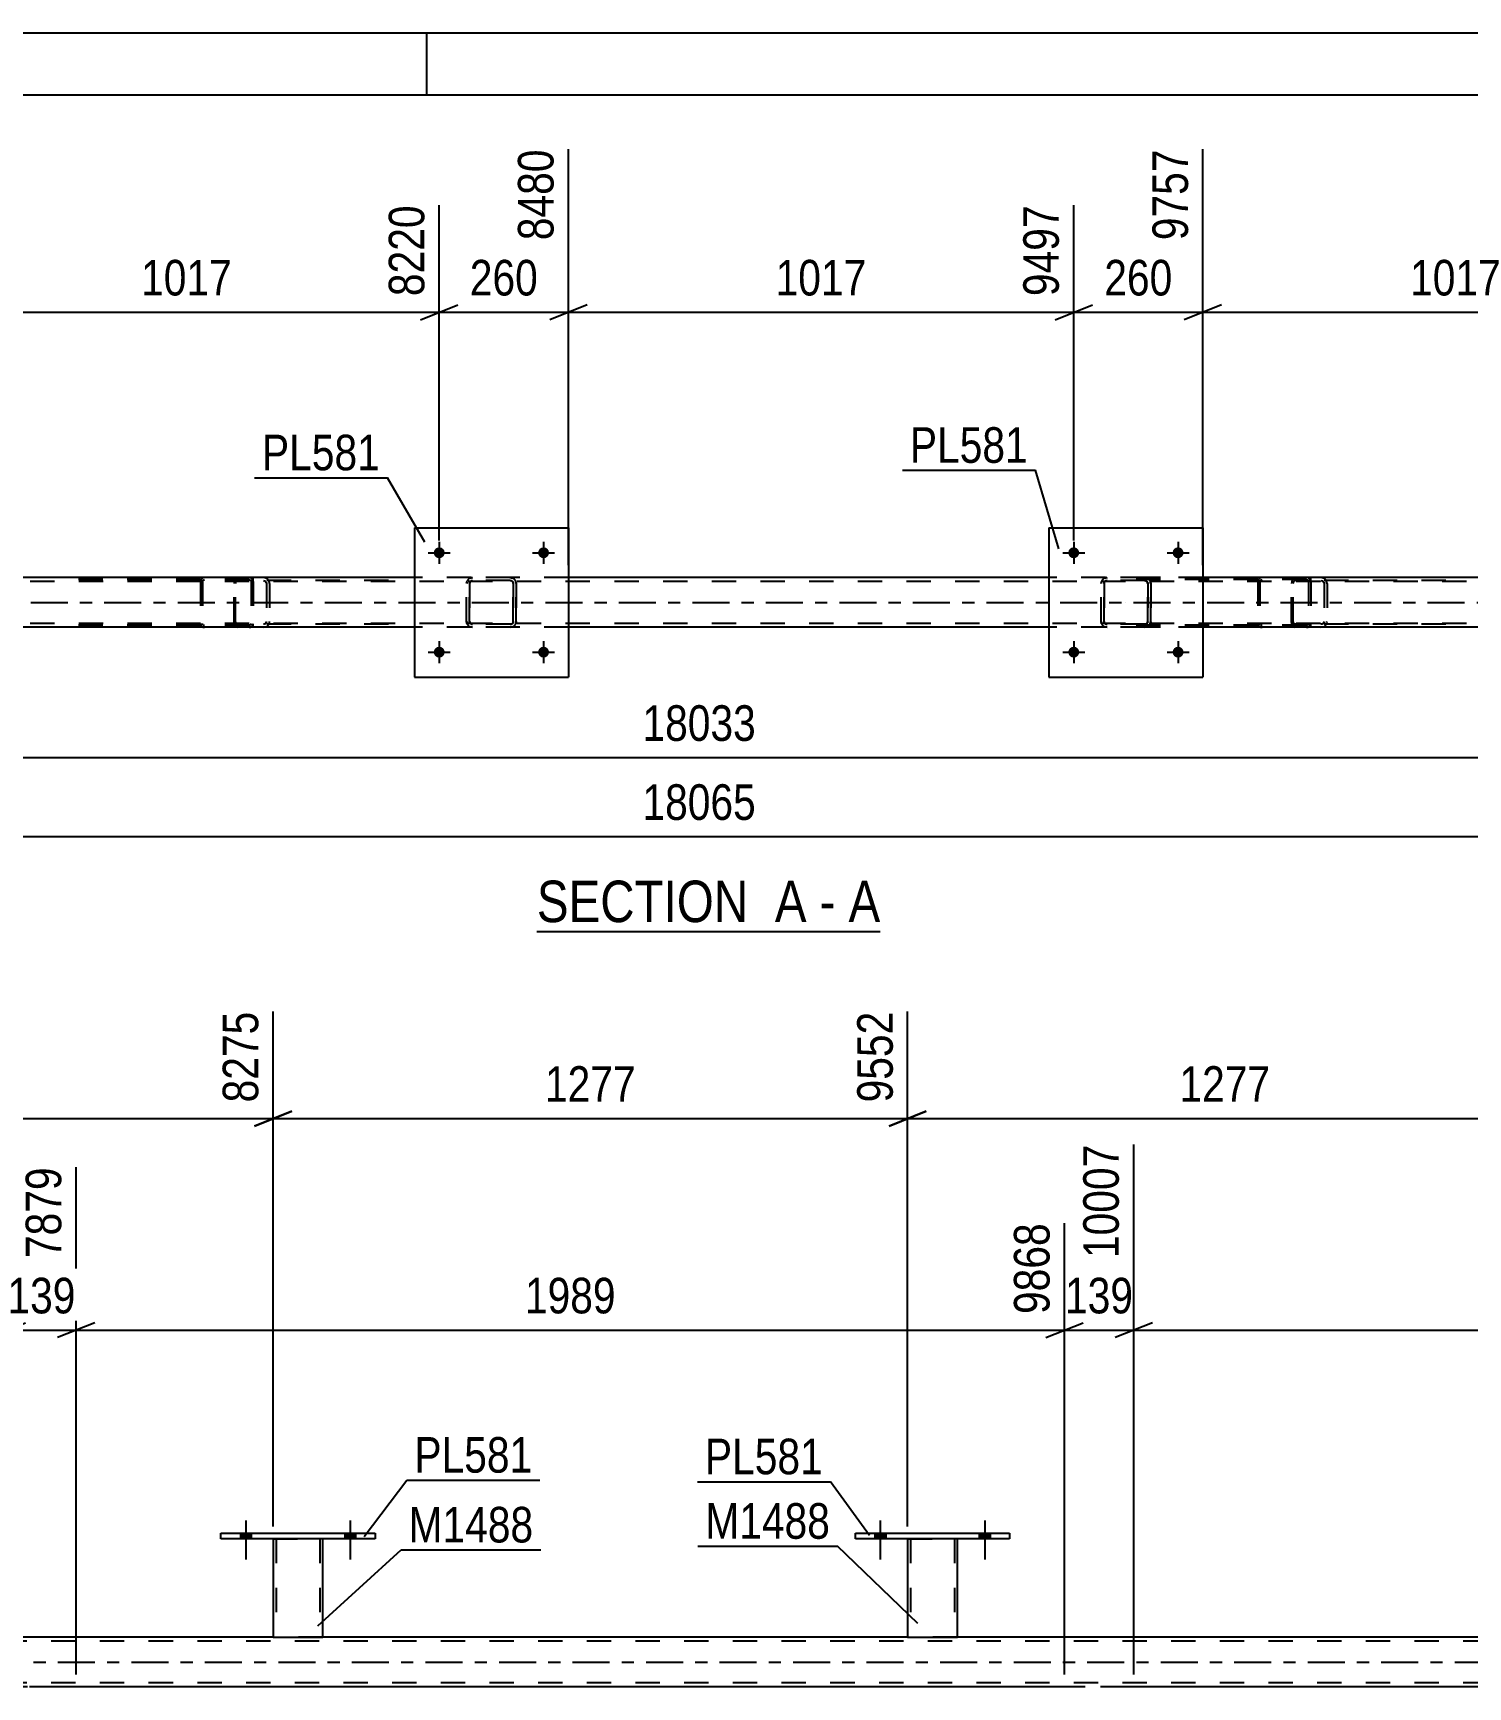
# Model space of a CAD drawing. Header units: millimetres. Extents: x 0 to 841, y 0 to 594.
# Drawn here: x 389.3 to 504.8, y 460.9 to 594 of the extents above; entities that cross this region are included whole.
import ezdxf

# ---------------------------------------------------------------- set-up
doc = ezdxf.new("R2010")
doc.units = ezdxf.units.MM
doc.linetypes.add('DXK_LINE_DOT2', pattern=[3.9198, 1.9599, -1.9599])
doc.linetypes.add('DXK_LINE_DOT3', pattern=[5.9187, 2.979, -0.9799, 0.9799, -0.9799])
doc.styles.add('Arial Narrow', font='ARIALN.TTF', dxfattribs={"height": 0.2})

# ---------------------------------------------------------------- blocks, each defined once
blk = doc.blocks.new('Unknown-814521973-1135')
at = {"color": 5, "linetype": 'Continuous'}
for p, q in [((841, 594), (0, 594)), ((421, 589), (421, 594)), ((836, 589), (5, 589))]:
    blk.add_line(p, q, dxfattribs=at)
blk = doc.blocks.new('Unknown-814521973-11 - 4986')
at = {"color": 6, "linetype": 'Continuous'}
blk.add_line((429.87, 521.69), (457.52, 521.69), dxfattribs=at)
at = {"color": 0, "linetype": 'Continuous'}
for points in [[(447.98, 522.44), (447.98, 525.94), (429.87, 525.94), (429.87, 522.44)], [(451.58, 522.44), (451.58, 525.94), (449.03, 525.94), (449.03, 522.44)], [(453.91, 522.44), (453.91, 525.94), (452.63, 525.94), (452.63, 522.44)], [(457.52, 522.44), (457.52, 525.94), (454.96, 525.94), (454.96, 522.44)]]:
    blk.add_wipeout(points, dxfattribs=at)
at = {"color": 7, "linetype": 'Continuous', "style": 'Arial Narrow'}
for s, p in [('SECTION ', (429.87, 522.44)), ('A', (449.03, 522.44)), ('A', (454.96, 522.44)), ('-', (452.63, 522.44))]:
    blk.add_text(s, height=3.34, dxfattribs=at).set_placement(p)
blk = doc.blocks.new('Part-814521973-5058 - 4986')
at = {"color": 7, "linetype": 'DXK_LINE_DOT2'}
for p, q in [((490.64, 549.87), (490.62, 549.69)), ((490.7, 550.03), (490.64, 549.87)), ((490.79, 550.13), (490.7, 550.03)), ((490.76, 549.69), (490.77, 549.78)), ((490.77, 549.78), (490.8, 549.86)), ((490.89, 550.17), (490.79, 550.13)), ((490.8, 549.86), (490.84, 549.91)), ((490.84, 549.91), (490.89, 549.93)), ((503.05, 550.17), (490.89, 550.17)), ((503.05, 549.93), (490.89, 549.93)), ((492.17, 549.93), (492.17, 550.17)), ((493.18, 550.13), (492.99, 550.17)), ((492.99, 549.93), (493.08, 549.91)), ((493.08, 549.91), (493.16, 549.86)), ((493.16, 549.86), (493.22, 549.78)), ((493.22, 549.78), (493.24, 549.69)), ((493.47, 549.77), (493.45, 549.87)), ((490.62, 546.65), (490.62, 549.69)), ((490.76, 546.65), (490.76, 549.69)), ((493.24, 549.69), (493.24, 546.65)), ((493.49, 549.69), (493.47, 549.77)), ((493.49, 549.69), (493.49, 546.65)), ((490.64, 546.46), (490.62, 546.65)), ((490.69, 546.34), (490.64, 546.46)), ((490.7, 546.31), (490.69, 546.34)), ((490.7, 546.31), (490.79, 546.2)), ((490.77, 546.55), (490.76, 546.65)), ((490.8, 546.48), (490.77, 546.55)), ((490.79, 546.2), (490.89, 546.17)), ((490.84, 546.42), (490.8, 546.48)), ((490.89, 546.41), (490.84, 546.42)), ((503.05, 546.41), (490.89, 546.41)), ((503.05, 546.17), (490.89, 546.17)), ((492.17, 546.17), (492.17, 546.41)), ((493.08, 546.42), (492.99, 546.41)), ((492.99, 546.17), (493.18, 546.2)), ((493.16, 546.48), (493.08, 546.42)), ((493.22, 546.55), (493.16, 546.48)), ((493.24, 546.65), (493.22, 546.55)), ((493.45, 546.46), (493.47, 546.56)), ((493.47, 546.56), (493.49, 546.65))]:
    blk.add_line(p, q, dxfattribs=at)
for centre, start, end in [((493, 549.67), 23.8494, 68.8059), ((493, 546.66), 291.1941, 336.1506)]:
    blk.add_arc(centre, 0.492, start, end, dxfattribs=at)
blk = doc.blocks.new('Part-814521973-5059 - 4986')
at = {"color": 7, "linetype": 'DXK_LINE_DOT2'}
for p, q in [((405.51, 549.87), (405.49, 549.69)), ((405.57, 550.03), (405.51, 549.87)), ((405.66, 550.13), (405.57, 550.03)), ((405.62, 549.69), (405.63, 549.78)), ((405.63, 549.78), (405.66, 549.86)), ((405.76, 550.17), (405.66, 550.13)), ((405.66, 549.86), (405.71, 549.91)), ((405.71, 549.91), (405.76, 549.93)), ((417.92, 550.17), (405.76, 550.17)), ((417.92, 549.93), (405.76, 549.93)), ((407.04, 549.93), (407.04, 550.17)), ((408.04, 550.13), (407.85, 550.17)), ((407.85, 549.93), (407.95, 549.91)), ((407.95, 549.91), (408.03, 549.86)), ((408.03, 549.86), (408.08, 549.78)), ((408.08, 549.78), (408.1, 549.69)), ((408.34, 549.77), (408.32, 549.87)), ((405.49, 546.65), (405.49, 549.69)), ((405.62, 546.65), (405.62, 549.69)), ((408.1, 549.69), (408.1, 546.65)), ((408.35, 549.69), (408.34, 549.77)), ((408.35, 549.69), (408.35, 546.65)), ((405.51, 546.46), (405.49, 546.65)), ((405.56, 546.34), (405.51, 546.46)), ((405.57, 546.31), (405.56, 546.34)), ((405.57, 546.31), (405.66, 546.2)), ((405.63, 546.55), (405.62, 546.65)), ((405.66, 546.48), (405.63, 546.55)), ((405.71, 546.42), (405.66, 546.48)), ((405.66, 546.2), (405.76, 546.17)), ((405.76, 546.41), (405.71, 546.42)), ((417.92, 546.41), (405.76, 546.41)), ((417.92, 546.17), (405.76, 546.17)), ((407.04, 546.17), (407.04, 546.41)), ((407.95, 546.42), (407.85, 546.41)), ((407.85, 546.17), (408.04, 546.2)), ((408.03, 546.48), (407.95, 546.42)), ((408.08, 546.55), (408.03, 546.48)), ((408.1, 546.65), (408.08, 546.55)), ((408.32, 546.46), (408.34, 546.56)), ((408.34, 546.56), (408.35, 546.65))]:
    blk.add_line(p, q, dxfattribs=at)
for centre, start, end in [((407.87, 549.67), 23.8494, 68.8059), ((407.87, 546.66), 291.1941, 336.1506)]:
    blk.add_arc(centre, 0.492, start, end, dxfattribs=at)
blk = doc.blocks.new('Part-814521973-5015 - 4986')
at = {"color": 7, "linetype": 'DXK_LINE_DOT2'}
for p, q in [((755.57, 549.85), (93.19, 549.85)), ((432.41, 550.17), (420.01, 550.17)), ((483.49, 550.17), (471.09, 550.17)), ((755.57, 546.49), (93.19, 546.49)), ((432.41, 546.17), (420.01, 546.17)), ((483.49, 546.17), (471.09, 546.17))]:
    blk.add_line(p, q, dxfattribs=at)
at = {"color": 2, "linetype": 'Continuous'}
for p, q in [((420.01, 550.17), (381.33, 550.17)), ((471.09, 550.17), (432.41, 550.17)), ((522.17, 550.17), (483.49, 550.17)), ((420.01, 546.17), (381.33, 546.17)), ((471.09, 546.17), (432.41, 546.17)), ((522.17, 546.17), (483.49, 546.17))]:
    blk.add_line(p, q, dxfattribs=at)
at = {"color": 7, "linetype": 'DXK_LINE_DOT3'}
blk.add_line((93.19, 548.17), (755.57, 548.17), dxfattribs=at)
blk = doc.blocks.new('Part-814521973-5098 - 4986')
at = {"color": 7, "linetype": 'DXK_LINE_DOT2'}
for p, q in [((491.83, 550.17), (476.5, 550.17)), ((491.83, 550.01), (476.5, 550.01)), ((487.94, 549.97), (487.91, 549.85)), ((487.91, 549.85), (487.91, 546.49)), ((488.08, 549.85), (488.1, 549.91)), ((488.08, 549.85), (488.08, 546.49)), ((488.1, 549.91), (488.13, 549.96)), ((488.25, 550.17), (488.12, 550.14)), ((488.13, 549.96), (488.19, 549.99)), ((488.19, 549.99), (488.25, 550.01)), ((491.96, 550.14), (491.83, 550.17)), ((491.83, 550.01), (491.89, 549.99)), ((491.89, 549.99), (491.92, 549.98)), ((491.92, 549.98), (491.95, 549.96)), ((491.95, 549.96), (491.99, 549.91)), ((491.99, 549.91), (492, 549.85)), ((492, 549.85), (492, 546.49)), ((492.17, 549.85), (492.14, 549.97)), ((492.17, 549.85), (492.17, 546.49)), ((491.83, 546.33), (476.5, 546.33)), ((491.83, 546.17), (476.5, 546.17)), ((487.91, 546.49), (487.94, 546.36)), ((488.1, 546.43), (488.08, 546.49)), ((488.13, 546.37), (488.1, 546.43)), ((488.12, 546.19), (488.25, 546.17)), ((488.13, 546.37), (488.16, 546.35)), ((488.16, 546.35), (488.19, 546.34)), ((488.19, 546.34), (488.25, 546.33)), ((491.89, 546.34), (491.83, 546.33)), ((491.83, 546.17), (491.96, 546.19)), ((491.95, 546.37), (491.89, 546.34)), ((491.99, 546.43), (491.95, 546.37)), ((492, 546.49), (491.99, 546.43)), ((492.14, 546.36), (492.17, 546.49))]:
    blk.add_line(p, q, dxfattribs=at)
for centre, start, end in [((488.24, 549.83), 110.7583, 155.68), ((491.84, 549.83), 24.32, 69.2417), ((488.24, 546.5), 204.32, 249.2417), ((491.84, 546.5), 290.7583, 335.68)]:
    blk.add_arc(centre, 0.331, start, end, dxfattribs=at)
blk = doc.blocks.new('Part-814521973-5099 - 4986')
at = {"color": 7, "linetype": 'DXK_LINE_DOT2'}
for p, q in [((406.7, 550.17), (391.37, 550.17)), ((406.7, 550.01), (391.37, 550.01)), ((402.8, 549.97), (402.78, 549.85)), ((402.78, 549.85), (402.78, 546.49)), ((402.95, 549.85), (402.96, 549.91)), ((402.95, 549.85), (402.95, 546.49)), ((402.96, 549.91), (403, 549.96)), ((403.12, 550.17), (402.99, 550.14)), ((403, 549.96), (403.05, 549.99)), ((403.05, 549.99), (403.12, 550.01)), ((406.83, 550.14), (406.7, 550.17)), ((406.7, 550.01), (406.76, 549.99)), ((406.76, 549.99), (406.78, 549.98)), ((406.78, 549.98), (406.82, 549.96)), ((406.82, 549.96), (406.85, 549.91)), ((406.85, 549.91), (406.87, 549.85)), ((406.87, 549.85), (406.87, 546.49)), ((407.04, 549.85), (407.01, 549.97)), ((407.04, 549.85), (407.04, 546.49)), ((406.7, 546.33), (391.37, 546.33)), ((406.7, 546.17), (391.37, 546.17)), ((402.78, 546.49), (402.8, 546.36)), ((402.96, 546.43), (402.95, 546.49)), ((403, 546.37), (402.96, 546.43)), ((402.99, 546.19), (403.12, 546.17)), ((403, 546.37), (403.03, 546.35)), ((403.03, 546.35), (403.05, 546.34)), ((403.05, 546.34), (403.12, 546.33)), ((406.76, 546.34), (406.7, 546.33)), ((406.7, 546.17), (406.83, 546.19)), ((406.82, 546.37), (406.76, 546.34)), ((406.85, 546.43), (406.82, 546.37)), ((406.87, 546.49), (406.85, 546.43)), ((407.01, 546.36), (407.04, 546.49))]:
    blk.add_line(p, q, dxfattribs=at)
for centre, start, end in [((403.11, 549.83), 110.7583, 155.68), ((406.71, 549.83), 24.32, 69.2417), ((403.11, 546.5), 204.32, 249.2417), ((406.71, 546.5), 290.7583, 335.68)]:
    blk.add_arc(centre, 0.331, start, end, dxfattribs=at)
blk = doc.blocks.new('Part-814521973-5177 - 4986')
at = {"color": 2, "linetype": 'Continuous'}
for p, q in [((471.09, 554.17), (471.09, 542.17)), ((471.09, 554.17), (483.49, 554.17)), ((483.49, 554.17), (483.49, 542.17)), ((471.09, 542.17), (483.49, 542.17))]:
    blk.add_line(p, q, dxfattribs=at)
blk = doc.blocks.new('Part-814521973-5178 - 4986')
at = {"color": 7, "linetype": 'DXK_LINE_DOT2'}
for p, q in [((475.29, 549.69), (475.33, 549.87)), ((475.33, 549.87), (475.29, 549.69)), ((475.53, 549.69), (475.55, 549.78)), ((475.55, 549.78), (475.53, 549.69)), ((475.55, 549.78), (475.6, 549.86)), ((475.6, 549.86), (475.55, 549.78)), ((475.59, 550.13), (475.77, 550.17)), ((475.77, 550.17), (475.59, 550.13)), ((475.6, 549.86), (475.68, 549.91)), ((475.68, 549.91), (475.6, 549.86)), ((475.68, 549.91), (475.77, 549.93)), ((475.77, 549.93), (475.68, 549.91)), ((478.81, 550.17), (475.77, 550.17)), ((478.81, 549.93), (475.77, 549.93)), ((478.81, 550.17), (478.99, 550.13)), ((478.99, 550.13), (478.81, 550.17)), ((478.81, 549.93), (478.9, 549.91)), ((478.9, 549.91), (478.81, 549.93)), ((478.9, 549.91), (478.98, 549.86)), ((478.98, 549.86), (478.9, 549.91)), ((478.98, 549.86), (479.03, 549.78)), ((479.03, 549.78), (478.98, 549.86)), ((479.03, 549.78), (479.05, 549.69)), ((479.05, 549.69), (479.03, 549.78)), ((479.25, 549.87), (479.29, 549.69)), ((479.29, 549.69), (479.25, 549.87)), ((475.29, 546.65), (475.29, 549.69)), ((475.29, 549.69), (475.29, 549.69)), ((475.29, 546.65), (475.29, 549.69)), ((475.53, 546.65), (475.53, 549.69)), ((475.53, 549.69), (475.53, 549.69)), ((475.53, 549.69), (475.53, 546.65)), ((479.05, 546.65), (479.05, 549.69)), ((479.05, 549.69), (479.05, 549.69)), ((479.05, 549.69), (479.05, 546.65)), ((479.29, 546.65), (479.29, 549.69)), ((479.29, 549.69), (479.29, 549.69)), ((479.29, 549.69), (479.29, 546.65)), ((475.29, 546.65), (475.29, 546.65)), ((475.33, 546.46), (475.29, 546.65)), ((475.29, 546.65), (475.33, 546.46)), ((475.53, 546.65), (475.53, 546.65)), ((475.55, 546.55), (475.53, 546.65)), ((475.53, 546.65), (475.55, 546.55)), ((475.6, 546.48), (475.55, 546.55)), ((475.55, 546.55), (475.6, 546.48)), ((475.77, 546.17), (475.59, 546.2)), ((475.59, 546.2), (475.77, 546.17)), ((475.68, 546.42), (475.6, 546.48)), ((475.6, 546.48), (475.68, 546.42)), ((475.77, 546.41), (475.68, 546.42)), ((475.68, 546.42), (475.77, 546.41)), ((478.81, 546.41), (475.77, 546.41)), ((478.81, 546.17), (475.77, 546.17)), ((478.9, 546.42), (478.81, 546.41)), ((478.81, 546.41), (478.9, 546.42)), ((478.99, 546.2), (478.81, 546.17)), ((478.81, 546.17), (478.99, 546.2)), ((478.98, 546.48), (478.9, 546.42)), ((478.9, 546.42), (478.98, 546.48)), ((479.03, 546.55), (478.98, 546.48)), ((478.98, 546.48), (479.03, 546.55)), ((479.05, 546.65), (479.03, 546.55)), ((479.03, 546.55), (479.05, 546.65)), ((479.05, 546.65), (479.05, 546.65)), ((479.29, 546.65), (479.25, 546.46)), ((479.25, 546.46), (479.29, 546.65)), ((479.29, 546.65), (479.29, 546.65))]:
    blk.add_line(p, q, dxfattribs=at)
at = {"color": 7, "linetype": 'DXK_LINE_DOT3'}
blk.add_line((477.29, 548.17), (477.29, 548.17), dxfattribs=at)
at = {"color": 7, "linetype": 'DXK_LINE_DOT2'}
for centre, start, end in [((475.77, 549.69), 112.5, 157.5), ((475.77, 549.69), 112.5, 157.5), ((478.81, 549.69), 22.5, 67.5), ((478.81, 549.69), 22.5, 67.5), ((475.77, 546.65), 202.5, 247.5), ((475.77, 546.65), 202.5, 247.5), ((478.81, 546.65), 292.5, 337.5), ((478.81, 546.65), 292.5, 337.5)]:
    blk.add_arc(centre, 0.48, start, end, dxfattribs=at)
blk = doc.blocks.new('Part-814521973-5183 - 4986')
at = {"color": 2, "linetype": 'Continuous'}
for p, q in [((420.01, 554.17), (420.01, 542.17)), ((420.01, 554.17), (432.41, 554.17)), ((432.41, 554.17), (432.41, 542.17)), ((420.01, 542.17), (432.41, 542.17))]:
    blk.add_line(p, q, dxfattribs=at)
blk = doc.blocks.new('Part-814521973-5184 - 4986')
at = {"color": 7, "linetype": 'DXK_LINE_DOT2'}
for p, q in [((424.21, 549.69), (424.25, 549.87)), ((424.25, 549.87), (424.21, 549.69)), ((424.45, 549.69), (424.47, 549.78)), ((424.47, 549.78), (424.45, 549.69)), ((424.47, 549.78), (424.52, 549.86)), ((424.52, 549.86), (424.47, 549.78)), ((424.51, 550.13), (424.69, 550.17)), ((424.69, 550.17), (424.51, 550.13)), ((424.52, 549.86), (424.6, 549.91)), ((424.6, 549.91), (424.52, 549.86)), ((424.6, 549.91), (424.69, 549.93)), ((424.69, 549.93), (424.6, 549.91)), ((427.73, 550.17), (424.69, 550.17)), ((427.73, 549.93), (424.69, 549.93)), ((427.73, 550.17), (427.91, 550.13)), ((427.91, 550.13), (427.73, 550.17)), ((427.73, 549.93), (427.82, 549.91)), ((427.82, 549.91), (427.73, 549.93)), ((427.82, 549.91), (427.9, 549.86)), ((427.9, 549.86), (427.82, 549.91)), ((427.9, 549.86), (427.95, 549.78)), ((427.95, 549.78), (427.9, 549.86)), ((427.95, 549.78), (427.97, 549.69)), ((427.97, 549.69), (427.95, 549.78)), ((428.17, 549.87), (428.21, 549.69)), ((428.21, 549.69), (428.17, 549.87)), ((424.21, 546.65), (424.21, 549.69)), ((424.21, 549.69), (424.21, 549.69)), ((424.21, 546.65), (424.21, 549.69)), ((424.45, 546.65), (424.45, 549.69)), ((424.45, 549.69), (424.45, 549.69)), ((424.45, 549.69), (424.45, 546.65)), ((427.97, 546.65), (427.97, 549.69)), ((427.97, 549.69), (427.97, 549.69)), ((427.97, 549.69), (427.97, 546.65)), ((428.21, 546.65), (428.21, 549.69)), ((428.21, 549.69), (428.21, 549.69)), ((428.21, 549.69), (428.21, 546.65)), ((424.21, 546.65), (424.21, 546.65)), ((424.25, 546.46), (424.21, 546.65)), ((424.21, 546.65), (424.25, 546.46)), ((424.45, 546.65), (424.45, 546.65)), ((424.47, 546.55), (424.45, 546.65)), ((424.45, 546.65), (424.47, 546.55)), ((424.52, 546.48), (424.47, 546.55)), ((424.47, 546.55), (424.52, 546.48)), ((424.69, 546.17), (424.51, 546.2)), ((424.51, 546.2), (424.69, 546.17)), ((424.6, 546.42), (424.52, 546.48)), ((424.52, 546.48), (424.6, 546.42)), ((424.69, 546.41), (424.6, 546.42)), ((424.6, 546.42), (424.69, 546.41)), ((427.73, 546.41), (424.69, 546.41)), ((427.73, 546.17), (424.69, 546.17)), ((427.82, 546.42), (427.73, 546.41)), ((427.73, 546.41), (427.82, 546.42)), ((427.91, 546.2), (427.73, 546.17)), ((427.73, 546.17), (427.91, 546.2)), ((427.9, 546.48), (427.82, 546.42)), ((427.82, 546.42), (427.9, 546.48)), ((427.95, 546.55), (427.9, 546.48)), ((427.9, 546.48), (427.95, 546.55)), ((427.97, 546.65), (427.95, 546.55)), ((427.95, 546.55), (427.97, 546.65)), ((427.97, 546.65), (427.97, 546.65)), ((428.21, 546.65), (428.17, 546.46)), ((428.17, 546.46), (428.21, 546.65)), ((428.21, 546.65), (428.21, 546.65))]:
    blk.add_line(p, q, dxfattribs=at)
at = {"color": 7, "linetype": 'DXK_LINE_DOT3'}
blk.add_line((426.21, 548.17), (426.21, 548.17), dxfattribs=at)
at = {"color": 7, "linetype": 'DXK_LINE_DOT2'}
for centre, start, end in [((424.69, 549.69), 112.5, 157.5), ((424.69, 549.69), 112.5, 157.5), ((427.73, 549.69), 22.5, 67.5), ((427.73, 549.69), 22.5, 67.5), ((424.69, 546.65), 202.5, 247.5), ((424.69, 546.65), 202.5, 247.5), ((427.73, 546.65), 292.5, 337.5), ((427.73, 546.65), 292.5, 337.5)]:
    blk.add_arc(centre, 0.48, start, end, dxfattribs=at)
blk = doc.blocks.new('Bolt-814521973-5210 - 4986')
at = {"linetype": 'Continuous'}
for points in [[(473.53, 552.17, -1), (472.65, 552.17, -1)], [(481.93, 552.17, -1), (481.05, 552.17, -1)]]:
    blk.add_hatch(color=1, dxfattribs=at).paths.add_polyline_path(points)
at = {"color": 1, "linetype": 'Continuous'}
for p, q in [((473.09, 553.05), (473.09, 551.29)), ((481.49, 553.05), (481.49, 551.29)), ((472.21, 552.17), (473.97, 552.17)), ((480.61, 552.17), (482.37, 552.17))]:
    blk.add_line(p, q, dxfattribs=at)
blk = doc.blocks.new('Bolt-814521973-5211 - 4986')
at = {"linetype": 'Continuous'}
for points in [[(473.53, 544.17, -1), (472.65, 544.17, -1)], [(481.93, 544.17, -1), (481.05, 544.17, -1)]]:
    blk.add_hatch(color=1, dxfattribs=at).paths.add_polyline_path(points)
at = {"color": 1, "linetype": 'Continuous'}
for p, q in [((473.09, 545.05), (473.09, 543.29)), ((481.49, 545.05), (481.49, 543.29)), ((472.21, 544.17), (473.97, 544.17)), ((480.61, 544.17), (482.37, 544.17))]:
    blk.add_line(p, q, dxfattribs=at)
blk = doc.blocks.new('Bolt-814521973-5212 - 4986')
at = {"linetype": 'Continuous'}
for points in [[(422.45, 552.17, -1), (421.57, 552.17, -1)], [(430.85, 552.17, -1), (429.97, 552.17, -1)]]:
    blk.add_hatch(color=1, dxfattribs=at).paths.add_polyline_path(points)
at = {"color": 1, "linetype": 'Continuous'}
for p, q in [((422.01, 553.05), (422.01, 551.29)), ((430.41, 553.05), (430.41, 551.29)), ((421.13, 552.17), (422.89, 552.17)), ((429.53, 552.17), (431.29, 552.17))]:
    blk.add_line(p, q, dxfattribs=at)
blk = doc.blocks.new('Bolt-814521973-5213 - 4986')
at = {"linetype": 'Continuous'}
for points in [[(422.45, 544.17, -1), (421.57, 544.17, -1)], [(430.85, 544.17, -1), (429.97, 544.17, -1)]]:
    blk.add_hatch(color=1, dxfattribs=at).paths.add_polyline_path(points)
at = {"color": 1, "linetype": 'Continuous'}
for p, q in [((422.01, 545.05), (422.01, 543.29)), ((430.41, 545.05), (430.41, 543.29)), ((421.13, 544.17), (422.89, 544.17)), ((429.53, 544.17), (431.29, 544.17))]:
    blk.add_line(p, q, dxfattribs=at)
blk = doc.blocks.new('Bolt-814521973-3294 - 3269')
at = {"linetype": 'Continuous'}
for points in [[(457.08, 472.79), (457.96, 472.79), (457.96, 473.27), (457.08, 473.27)], [(465.48, 472.79), (466.36, 472.79), (466.36, 473.27), (465.48, 473.27)]]:
    blk.add_hatch(color=1, dxfattribs=at).paths.add_polyline_path(points)
at = {"color": 1, "linetype": 'Continuous'}
for p, q in [((457.52, 474.27), (457.52, 471.15)), ((465.92, 474.27), (465.92, 471.15)), ((457.08, 473.27), (457.08, 472.79)), ((457.96, 473.27), (457.96, 472.79)), ((465.48, 473.27), (465.48, 472.79)), ((466.36, 473.27), (466.36, 472.79))]:
    blk.add_line(p, q, dxfattribs=at)
blk = doc.blocks.new('Bolt-814521973-3295 - 3269')
at = {"linetype": 'Continuous'}
for points in [[(457.08, 472.79), (457.96, 472.79), (457.96, 473.27), (457.08, 473.27)], [(465.48, 472.79), (466.36, 472.79), (466.36, 473.27), (465.48, 473.27)]]:
    blk.add_hatch(color=1, dxfattribs=at).paths.add_polyline_path(points)
at = {"color": 1, "linetype": 'Continuous'}
for p, q in [((457.52, 474.27), (457.52, 471.15)), ((465.92, 474.27), (465.92, 471.15)), ((457.08, 473.27), (457.08, 472.79)), ((457.96, 473.27), (457.96, 472.79)), ((465.48, 473.27), (465.48, 472.79)), ((466.36, 473.27), (466.36, 472.79))]:
    blk.add_line(p, q, dxfattribs=at)
blk = doc.blocks.new('Bolt-814521973-3296 - 3269')
at = {"linetype": 'Continuous'}
for points in [[(406, 472.79), (406.88, 472.79), (406.88, 473.27), (406, 473.27)], [(414.4, 472.79), (415.28, 472.79), (415.28, 473.27), (414.4, 473.27)]]:
    blk.add_hatch(color=1, dxfattribs=at).paths.add_polyline_path(points)
at = {"color": 1, "linetype": 'Continuous'}
for p, q in [((406.44, 474.27), (406.44, 471.15)), ((414.84, 474.27), (414.84, 471.15)), ((406, 473.27), (406, 472.79)), ((406.88, 473.27), (406.88, 472.79)), ((414.4, 473.27), (414.4, 472.79)), ((415.28, 473.27), (415.28, 472.79))]:
    blk.add_line(p, q, dxfattribs=at)
blk = doc.blocks.new('Bolt-814521973-3297 - 3269')
at = {"linetype": 'Continuous'}
for points in [[(406, 472.79), (406.88, 472.79), (406.88, 473.27), (406, 473.27)], [(414.4, 472.79), (415.28, 472.79), (415.28, 473.27), (414.4, 473.27)]]:
    blk.add_hatch(color=1, dxfattribs=at).paths.add_polyline_path(points)
at = {"color": 1, "linetype": 'Continuous'}
for p, q in [((406.44, 474.27), (406.44, 471.15)), ((414.84, 474.27), (414.84, 471.15)), ((406, 473.27), (406, 472.79)), ((406.88, 473.27), (406.88, 472.79)), ((414.4, 473.27), (414.4, 472.79)), ((415.28, 473.27), (415.28, 472.79))]:
    blk.add_line(p, q, dxfattribs=at)
blk = doc.blocks.new('Part-814521973-3449 - 3269')
at = {"color": 2, "linetype": 'Continuous'}
for p, q in [((455.52, 473.27), (467.92, 473.27)), ((455.52, 472.79), (455.52, 473.27)), ((467.92, 472.79), (455.52, 472.79)), ((467.92, 473.27), (467.92, 472.79))]:
    blk.add_line(p, q, dxfattribs=at)
blk = doc.blocks.new('Part-814521973-3454 - 3269')
at = {"color": 2, "linetype": 'Continuous'}
for p, q in [((459.72, 472.79), (459.72, 464.88)), ((463.72, 464.88), (463.72, 472.79)), ((459.72, 464.88), (463.72, 464.88))]:
    blk.add_line(p, q, dxfattribs=at)
at = {"color": 7, "linetype": 'DXK_LINE_DOT2'}
for p, q in [((459.72, 472.79), (463.72, 472.79)), ((459.72, 472.79), (459.72, 472.79)), ((459.72, 472.79), (459.72, 472.79)), ((459.96, 472.79), (459.96, 464.88)), ((463.48, 472.79), (463.48, 464.88)), ((463.72, 472.79), (463.72, 472.79)), ((463.72, 472.79), (463.72, 472.79)), ((463.42, 464.88), (463.46, 464.88)), ((463.42, 464.88), (463.46, 464.88)), ((463.46, 464.88), (463.48, 464.88)), ((463.46, 464.88), (463.48, 464.88))]:
    blk.add_line(p, q, dxfattribs=at)
blk = doc.blocks.new('Part-814521973-3459 - 3269')
at = {"color": 2, "linetype": 'Continuous'}
for p, q in [((404.44, 473.27), (416.84, 473.27)), ((404.44, 472.79), (404.44, 473.27)), ((416.84, 472.79), (404.44, 472.79)), ((416.84, 473.27), (416.84, 472.79))]:
    blk.add_line(p, q, dxfattribs=at)
blk = doc.blocks.new('Part-814521973-3464 - 3269')
at = {"color": 2, "linetype": 'Continuous'}
for p, q in [((408.64, 472.79), (408.64, 464.88)), ((412.64, 464.88), (412.64, 472.79)), ((408.64, 464.88), (412.64, 464.88))]:
    blk.add_line(p, q, dxfattribs=at)
at = {"color": 7, "linetype": 'DXK_LINE_DOT2'}
for p, q in [((408.64, 472.79), (412.64, 472.79)), ((408.64, 472.79), (408.64, 472.79)), ((408.64, 472.79), (408.64, 472.79)), ((408.88, 472.79), (408.88, 464.88)), ((412.4, 472.79), (412.4, 464.88)), ((412.64, 472.79), (412.64, 472.79)), ((412.64, 472.79), (412.64, 472.79)), ((412.34, 464.88), (412.38, 464.88)), ((412.34, 464.88), (412.38, 464.88)), ((412.38, 464.88), (412.4, 464.88)), ((412.38, 464.88), (412.4, 464.88))]:
    blk.add_line(p, q, dxfattribs=at)
blk = doc.blocks.new('Part-814521973-3675 - 3269')
at = {"color": 2, "linetype": 'Continuous'}
for p, q in [((408.64, 464.88), (361.56, 464.88)), ((459.72, 464.88), (412.64, 464.88)), ((510.8, 464.88), (463.72, 464.88)), ((472.34, 460.88), (392.78, 460.88)), ((557.48, 460.88), (477.92, 460.88))]:
    blk.add_line(p, q, dxfattribs=at)
at = {"color": 7, "linetype": 'DXK_LINE_DOT2'}
for p, q in [((412.64, 464.88), (408.64, 464.88)), ((463.72, 464.88), (459.72, 464.88)), ((741.6, 464.56), (77.62, 464.56)), ((741.6, 461.2), (77.62, 461.2)), ((732, 460.88), (216.94, 460.88)), ((392.78, 460.88), (387.21, 460.88)), ((477.92, 460.88), (472.34, 460.88))]:
    blk.add_line(p, q, dxfattribs=at)
at = {"color": 7, "linetype": 'DXK_LINE_DOT3'}
blk.add_line((77.62, 462.88), (741.6, 462.88), dxfattribs=at)
blk = doc.blocks.new('StraightDimension-814521973-5607 - 4986')
at = {"color": 7, "linetype": 'Continuous'}
for p, q in [((483.49, 551.17), (483.49, 584.65)), ((524.17, 553.17), (524.17, 581.98)), ((484.99, 572.13), (481.99, 570.93)), ((483.49, 571.53), (524.17, 571.53)), ((522.67, 570.93), (525.67, 572.13))]:
    blk.add_line(p, q, dxfattribs=at)
at = {"color": 0}
blk.add_wipeout([(508.09, 572.28), (508.09, 576.48), (499.57, 576.48), (499.57, 572.28)], dxfattribs=at)
at = {"color": 3, "style": 'Arial Narrow'}
blk.add_text('1017', height=2.863, dxfattribs=at).set_placement((500.17, 572.88))
at = {"color": 0, "linetype": 'Continuous'}
blk.add_wipeout([(523.57, 582.58), (519.37, 582.58), (519.37, 572.23), (523.57, 572.23)], dxfattribs=at)
at = {"color": 3, "linetype": 'Continuous', "style": 'Arial Narrow'}
blk.add_text('10774', height=2.863, rotation=90.0002, dxfattribs=at).set_placement((522.97, 572.83))
blk = doc.blocks.new('StraightDimension-814521973-5567 - 4986')
at = {"color": 7, "linetype": 'Continuous'}
for p, q in [((432.41, 551.17), (432.41, 584.65)), ((473.09, 553.17), (473.09, 580.15)), ((433.91, 572.13), (430.91, 570.93)), ((432.41, 571.53), (473.09, 571.53)), ((471.59, 570.93), (474.59, 572.13))]:
    blk.add_line(p, q, dxfattribs=at)
at = {"color": 0}
blk.add_wipeout([(457.01, 572.28), (457.01, 576.48), (448.49, 576.48), (448.49, 572.28)], dxfattribs=at)
at = {"color": 3, "style": 'Arial Narrow'}
blk.add_text('1017', height=2.863, dxfattribs=at).set_placement((449.09, 572.88))
at = {"color": 0, "linetype": 'Continuous'}
blk.add_wipeout([(472.49, 580.75), (468.29, 580.75), (468.29, 572.23), (472.49, 572.23)], dxfattribs=at)
at = {"color": 3, "linetype": 'Continuous', "style": 'Arial Narrow'}
blk.add_text('9497', height=2.863, rotation=90.0002, dxfattribs=at).set_placement((471.89, 572.83))
blk = doc.blocks.new('StraightDimension-814521973-5547 - 4986')
at = {"color": 7, "linetype": 'Continuous'}
for p, q in [((432.41, 551.17), (432.41, 584.65)), ((422.01, 553.17), (422.01, 580.15)), ((420.51, 570.93), (423.51, 572.13)), ((422.01, 571.53), (432.41, 571.53)), ((433.91, 572.13), (430.91, 570.93))]:
    blk.add_line(p, q, dxfattribs=at)
at = {"color": 0}
blk.add_wipeout([(430.55, 572.28), (430.55, 576.48), (423.87, 576.48), (423.87, 572.28)], dxfattribs=at)
at = {"color": 3, "style": 'Arial Narrow'}
blk.add_text('260', height=2.863, dxfattribs=at).set_placement((424.47, 572.88))
at = {"color": 0, "linetype": 'Continuous'}
blk.add_wipeout([(431.81, 585.25), (427.61, 585.25), (427.61, 576.73), (431.81, 576.73)], dxfattribs=at)
at = {"color": 3, "linetype": 'Continuous', "style": 'Arial Narrow'}
blk.add_text('8480', height=2.863, rotation=90.0002, dxfattribs=at).set_placement((431.21, 577.33))
blk = doc.blocks.new('StraightDimension-814521973-5855 - 4986')
at = {"color": 7, "linetype": 'Continuous'}
blk.add_line((92.55, 529.32), (793.33, 529.32), dxfattribs=at)
at = {"color": 0}
blk.add_wipeout([(448.11, 530.07), (448.11, 534.27), (437.77, 534.27), (437.77, 530.07)], dxfattribs=at)
at = {"color": 3, "style": 'Arial Narrow'}
blk.add_text('18065', height=2.863, dxfattribs=at).set_placement((438.37, 530.67))
blk = doc.blocks.new('StraightDimension-814521973-5287 - 4986')
at = {"color": 7, "linetype": 'Continuous'}
blk.add_line((93.19, 535.68), (792.69, 535.68), dxfattribs=at)
at = {"color": 0}
blk.add_wipeout([(448.11, 536.43), (448.11, 540.63), (437.77, 540.63), (437.77, 536.43)], dxfattribs=at)
at = {"color": 3, "style": 'Arial Narrow'}
blk.add_text('18033', height=2.863, dxfattribs=at).set_placement((438.37, 537.03))
blk = doc.blocks.new('StraightDimension-814521973-5527 - 4986')
at = {"color": 7, "linetype": 'Continuous'}
for p, q in [((381.33, 551.17), (381.33, 584.65)), ((422.01, 553.17), (422.01, 580.15)), ((382.83, 572.13), (379.83, 570.93)), ((381.33, 571.53), (422.01, 571.53)), ((420.51, 570.93), (423.51, 572.13))]:
    blk.add_line(p, q, dxfattribs=at)
at = {"color": 0}
blk.add_wipeout([(405.92, 572.28), (405.92, 576.48), (397.41, 576.48), (397.41, 572.28)], dxfattribs=at)
at = {"color": 3, "style": 'Arial Narrow'}
blk.add_text('1017', height=2.863, dxfattribs=at).set_placement((398.01, 572.88))
at = {"color": 0, "linetype": 'Continuous'}
blk.add_wipeout([(421.41, 580.75), (417.21, 580.75), (417.21, 572.23), (421.41, 572.23)], dxfattribs=at)
at = {"color": 3, "linetype": 'Continuous', "style": 'Arial Narrow'}
blk.add_text('8220', height=2.863, rotation=90.0002, dxfattribs=at).set_placement((420.81, 572.83))
blk = doc.blocks.new('StraightDimension-814521973-5587 - 4986')
at = {"color": 7, "linetype": 'Continuous'}
for p, q in [((483.49, 551.17), (483.49, 584.65)), ((473.09, 553.17), (473.09, 580.15)), ((471.59, 570.93), (474.59, 572.13)), ((473.09, 571.53), (483.49, 571.53)), ((484.99, 572.13), (481.99, 570.93))]:
    blk.add_line(p, q, dxfattribs=at)
at = {"color": 0}
blk.add_wipeout([(481.63, 572.28), (481.63, 576.48), (474.95, 576.48), (474.95, 572.28)], dxfattribs=at)
at = {"color": 3, "style": 'Arial Narrow'}
blk.add_text('260', height=2.863, dxfattribs=at).set_placement((475.55, 572.88))
at = {"color": 0, "linetype": 'Continuous'}
blk.add_wipeout([(482.89, 585.25), (478.69, 585.25), (478.69, 576.73), (482.89, 576.73)], dxfattribs=at)
at = {"color": 3, "linetype": 'Continuous', "style": 'Arial Narrow'}
blk.add_text('9757', height=2.863, rotation=90.0002, dxfattribs=at).set_placement((482.29, 577.33))
blk = doc.blocks.new('StraightDimension-814521973-4716 - 3269')
at = {"color": 7, "linetype": 'Continuous'}
for p, q in [((477.92, 461.88), (477.92, 504.54)), ((472.34, 461.88), (472.34, 498.21)), ((470.84, 489), (473.84, 490.2)), ((479.42, 490.2), (476.42, 489)), ((472.34, 489.6), (477.92, 489.6))]:
    blk.add_line(p, q, dxfattribs=at)
at = {"color": 0}
blk.add_wipeout([(478.47, 490.35), (478.47, 494.55), (471.79, 494.55), (471.79, 490.35)], dxfattribs=at)
at = {"color": 3, "style": 'Arial Narrow'}
blk.add_text('139', height=2.863, dxfattribs=at).set_placement((472.39, 490.95))
at = {"color": 0, "linetype": 'Continuous'}
blk.add_wipeout([(477.32, 505.14), (473.12, 505.14), (473.12, 494.8), (477.32, 494.8)], dxfattribs=at)
at = {"color": 3, "linetype": 'Continuous', "style": 'Arial Narrow'}
blk.add_text('10007', height=2.863, rotation=90.0002, dxfattribs=at).set_placement((476.72, 495.4))
blk = doc.blocks.new('StraightDimension-814521973-4055 - 3269')
at = {"color": 7, "linetype": 'Continuous'}
for p, q in [((357.56, 473.79), (357.56, 515.25)), ((408.64, 473.79), (408.64, 515.25)), ((359.06, 507.23), (356.06, 506.03)), ((407.14, 506.03), (410.14, 507.23)), ((357.56, 506.63), (408.64, 506.63))]:
    blk.add_line(p, q, dxfattribs=at)
at = {"color": 0}
blk.add_wipeout([(387.35, 507.38), (387.35, 511.58), (378.84, 511.58), (378.84, 507.38)], dxfattribs=at)
at = {"color": 3, "style": 'Arial Narrow'}
blk.add_text('1277', height=2.863, dxfattribs=at).set_placement((379.44, 507.98))
at = {"color": 0, "linetype": 'Continuous'}
blk.add_wipeout([(408.04, 515.85), (403.84, 515.85), (403.84, 507.33), (408.04, 507.33)], dxfattribs=at)
at = {"color": 3, "linetype": 'Continuous', "style": 'Arial Narrow'}
blk.add_text('8275', height=2.863, rotation=90.0002, dxfattribs=at).set_placement((407.44, 507.93))
blk = doc.blocks.new('StraightDimension-814521973-4065 - 3269')
at = {"color": 7, "linetype": 'Continuous'}
for p, q in [((408.64, 473.79), (408.64, 515.25)), ((459.72, 473.79), (459.72, 515.25)), ((410.14, 507.23), (407.14, 506.03)), ((458.22, 506.03), (461.22, 507.23)), ((408.64, 506.63), (459.72, 506.63))]:
    blk.add_line(p, q, dxfattribs=at)
at = {"color": 0}
blk.add_wipeout([(438.43, 507.38), (438.43, 511.58), (429.92, 511.58), (429.92, 507.38)], dxfattribs=at)
at = {"color": 3, "style": 'Arial Narrow'}
blk.add_text('1277', height=2.863, dxfattribs=at).set_placement((430.52, 507.98))
at = {"color": 0, "linetype": 'Continuous'}
blk.add_wipeout([(459.12, 515.85), (454.92, 515.85), (454.92, 507.33), (459.12, 507.33)], dxfattribs=at)
at = {"color": 3, "linetype": 'Continuous', "style": 'Arial Narrow'}
blk.add_text('9552', height=2.863, rotation=90.0002, dxfattribs=at).set_placement((458.52, 507.93))
blk = doc.blocks.new('StraightDimension-814521973-4075 - 3269')
at = {"color": 7, "linetype": 'Continuous'}
for p, q in [((510.8, 473.79), (510.8, 517.07)), ((459.72, 473.79), (459.72, 515.25)), ((461.22, 507.23), (458.22, 506.03)), ((509.3, 506.03), (512.3, 507.23)), ((459.72, 506.63), (510.8, 506.63))]:
    blk.add_line(p, q, dxfattribs=at)
at = {"color": 0}
blk.add_wipeout([(489.51, 507.38), (489.51, 511.58), (481, 511.58), (481, 507.38)], dxfattribs=at)
at = {"color": 3, "style": 'Arial Narrow'}
blk.add_text('1277', height=2.863, dxfattribs=at).set_placement((481.6, 507.98))
at = {"color": 0, "linetype": 'Continuous'}
blk.add_wipeout([(510.2, 517.67), (506, 517.67), (506, 507.33), (510.2, 507.33)], dxfattribs=at)
at = {"color": 3, "linetype": 'Continuous', "style": 'Arial Narrow'}
blk.add_text('10829', height=2.863, rotation=90.0002, dxfattribs=at).set_placement((509.6, 507.93))
blk = doc.blocks.new('StraightDimension-814521973-4697 - 3269')
at = {"color": 7, "linetype": 'Continuous'}
for p, q in [((477.92, 461.88), (477.92, 504.54)), ((557.48, 461.88), (557.48, 500.04)), ((479.42, 490.2), (476.42, 489)), ((555.98, 489), (558.98, 490.2)), ((477.92, 489.6), (557.48, 489.6))]:
    blk.add_line(p, q, dxfattribs=at)
at = {"color": 0}
blk.add_wipeout([(521.95, 490.35), (521.95, 494.55), (513.44, 494.55), (513.44, 490.35)], dxfattribs=at)
at = {"color": 3, "style": 'Arial Narrow'}
blk.add_text('1989', height=2.863, dxfattribs=at).set_placement((514.04, 490.95))
at = {"color": 0, "linetype": 'Continuous'}
blk.add_wipeout([(556.88, 500.64), (552.68, 500.64), (552.68, 490.3), (556.88, 490.3)], dxfattribs=at)
at = {"color": 3, "linetype": 'Continuous', "style": 'Arial Narrow'}
blk.add_text('11996', height=2.863, rotation=90.0002, dxfattribs=at).set_placement((556.28, 490.9))
blk = doc.blocks.new('StraightDimension-814521973-4735 - 3269')
at = {"color": 7, "linetype": 'Continuous'}
for p, q in [((392.78, 461.88), (392.78, 502.71)), ((472.34, 461.88), (472.34, 498.21)), ((394.28, 490.2), (391.28, 489)), ((470.84, 489), (473.84, 490.2)), ((392.78, 489.6), (472.34, 489.6))]:
    blk.add_line(p, q, dxfattribs=at)
at = {"color": 0}
blk.add_wipeout([(436.82, 490.35), (436.82, 494.55), (428.31, 494.55), (428.31, 490.35)], dxfattribs=at)
at = {"color": 3, "style": 'Arial Narrow'}
blk.add_text('1989', height=2.863, dxfattribs=at).set_placement((428.91, 490.95))
at = {"color": 0, "linetype": 'Continuous'}
blk.add_wipeout([(471.74, 498.81), (467.54, 498.81), (467.54, 490.3), (471.74, 490.3)], dxfattribs=at)
at = {"color": 3, "linetype": 'Continuous', "style": 'Arial Narrow'}
blk.add_text('9868', height=2.863, rotation=90.0002, dxfattribs=at).set_placement((471.14, 490.9))
blk = doc.blocks.new('StraightDimension-814521973-4754 - 3269')
at = {"color": 7, "linetype": 'Continuous'}
for p, q in [((392.78, 461.88), (392.78, 502.71)), ((387.21, 461.88), (387.21, 498.21)), ((385.71, 489), (388.71, 490.2)), ((394.28, 490.2), (391.28, 489)), ((387.21, 489.6), (392.78, 489.6))]:
    blk.add_line(p, q, dxfattribs=at)
at = {"color": 0}
blk.add_wipeout([(393.34, 490.35), (393.34, 494.55), (386.65, 494.55), (386.65, 490.35)], dxfattribs=at)
at = {"color": 3, "style": 'Arial Narrow'}
blk.add_text('139', height=2.863, dxfattribs=at).set_placement((387.25, 490.95))
at = {"color": 0, "linetype": 'Continuous'}
blk.add_wipeout([(392.18, 503.31), (387.98, 503.31), (387.98, 494.8), (392.18, 494.8)], dxfattribs=at)
at = {"color": 3, "linetype": 'Continuous', "style": 'Arial Narrow'}
blk.add_text('7879', height=2.863, rotation=90.0002, dxfattribs=at).set_placement((391.58, 495.4))
blk = doc.blocks.new('Mark-814521973-5173 - 4986')
at = {"color": 0}
blk.add_wipeout([(469.4, 559.41), (469.4, 562.41), (459.9, 562.41), (459.9, 559.41)], dxfattribs=at)
blk.add_wipeout([(469.4, 559.41), (469.4, 562.41), (459.9, 562.41), (459.9, 559.41)], dxfattribs=at)
at = {"color": 30, "linetype": 'Continuous'}
for p in [(459.3, 558.81), (471.88, 552.49)]:
    blk.add_line(p, (470, 558.81), dxfattribs=at)
at = {"color": 3, "style": 'Arial Narrow'}
blk.add_text('PL581', height=2.863, dxfattribs=at).set_placement((459.9, 559.41))
blk = doc.blocks.new('Mark-814521973-5179 - 4986')
at = {"color": 0}
blk.add_wipeout([(417.24, 558.81), (417.24, 561.81), (407.74, 561.81), (407.74, 558.81)], dxfattribs=at)
blk.add_wipeout([(417.24, 558.81), (417.24, 561.81), (407.74, 561.81), (407.74, 558.81)], dxfattribs=at)
at = {"color": 30, "linetype": 'Continuous'}
for p in [(407.14, 558.21), (420.84, 553.02)]:
    blk.add_line(p, (417.84, 558.21), dxfattribs=at)
at = {"color": 3, "style": 'Arial Narrow'}
blk.add_text('PL581', height=2.863, dxfattribs=at).set_placement((407.74, 558.81))
blk = doc.blocks.new('Mark-814521973-3445 - 3269')
at = {"color": 0}
blk.add_wipeout([(452.9, 478), (452.9, 481), (443.4, 481), (443.4, 478)], dxfattribs=at)
blk.add_wipeout([(452.9, 478), (452.9, 481), (443.4, 481), (443.4, 478)], dxfattribs=at)
at = {"color": 30, "linetype": 'Continuous'}
for p in [(442.8, 477.4), (456.64, 473.06)]:
    blk.add_line(p, (453.5, 477.4), dxfattribs=at)
at = {"color": 3, "style": 'Arial Narrow'}
blk.add_text('PL581', height=2.863, dxfattribs=at).set_placement((443.4, 478))
blk = doc.blocks.new('Mark-814521973-3450 - 3269')
at = {"color": 0}
blk.add_wipeout([(453.48, 472.81), (453.48, 475.81), (443.43, 475.81), (443.43, 472.81)], dxfattribs=at)
blk.add_wipeout([(453.48, 472.81), (453.48, 475.81), (443.43, 475.81), (443.43, 472.81)], dxfattribs=at)
at = {"color": 30, "linetype": 'Continuous'}
for p in [(442.83, 472.21), (460.53, 466)]:
    blk.add_line(p, (454.08, 472.21), dxfattribs=at)
at = {"color": 3, "style": 'Arial Narrow'}
blk.add_text('M1488', height=2.863, dxfattribs=at).set_placement((443.43, 472.81))
blk = doc.blocks.new('Mark-814521973-3455 - 3269')
at = {"color": 0}
blk.add_wipeout([(429.51, 478.13), (429.51, 481.13), (420.01, 481.13), (420.01, 478.13)], dxfattribs=at)
blk.add_wipeout([(429.51, 478.13), (429.51, 481.13), (420.01, 481.13), (420.01, 478.13)], dxfattribs=at)
at = {"color": 30, "linetype": 'Continuous'}
for p, q in [((415.96, 472.98), (419.41, 477.53)), ((419.41, 477.53), (430.11, 477.53))]:
    blk.add_line(p, q, dxfattribs=at)
at = {"color": 3, "style": 'Arial Narrow'}
blk.add_text('PL581', height=2.863, dxfattribs=at).set_placement((420.01, 478.13))
blk = doc.blocks.new('Mark-814521973-3460 - 3269')
at = {"color": 0}
blk.add_wipeout([(429.6, 472.51), (429.6, 475.51), (419.54, 475.51), (419.54, 472.51)], dxfattribs=at)
blk.add_wipeout([(429.6, 472.51), (429.6, 475.51), (419.54, 475.51), (419.54, 472.51)], dxfattribs=at)
at = {"color": 30, "linetype": 'Continuous'}
for p, q in [((412.23, 465.79), (418.94, 471.91)), ((418.94, 471.91), (430.2, 471.91))]:
    blk.add_line(p, q, dxfattribs=at)
at = {"color": 3, "style": 'Arial Narrow'}
blk.add_text('M1488', height=2.863, dxfattribs=at).set_placement((419.54, 472.51))

msp = doc.modelspace()

# ---------------------------------------------------------------- block references
for name in ['Unknown-814521973-1135', 'Part-814521973-5183 - 4986', 'Part-814521973-5177 - 4986', 'Bolt-814521973-5212 - 4986', 'Bolt-814521973-5210 - 4986', 'Part-814521973-5015 - 4986', 'Part-814521973-5099 - 4986', 'Part-814521973-5059 - 4986', 'Part-814521973-5184 - 4986', 'Part-814521973-5178 - 4986', 'Part-814521973-5098 - 4986', 'Part-814521973-5058 - 4986', 'Bolt-814521973-5213 - 4986', 'Bolt-814521973-5211 - 4986', 'Bolt-814521973-3296 - 3269', 'Bolt-814521973-3297 - 3269', 'Bolt-814521973-3294 - 3269', 'Bolt-814521973-3295 - 3269', 'Part-814521973-3459 - 3269', 'Part-814521973-3464 - 3269', 'Part-814521973-3449 - 3269', 'Part-814521973-3454 - 3269', 'Part-814521973-3675 - 3269']:
    msp.add_blockref(name, (0, 0))

# ---------------------------------------------------------------- next in the draw order: block references
for name in ['StraightDimension-814521973-5567 - 4986', 'StraightDimension-814521973-5607 - 4986', 'StraightDimension-814521973-5855 - 4986', 'Unknown-814521973-11 - 4986', 'StraightDimension-814521973-4055 - 3269', 'StraightDimension-814521973-4716 - 3269']:
    msp.add_blockref(name, (0, 0))

# ---------------------------------------------------------------- next in the draw order: block references
for name in ['StraightDimension-814521973-5547 - 4986', 'StraightDimension-814521973-5587 - 4986', 'StraightDimension-814521973-5287 - 4986', 'StraightDimension-814521973-4065 - 3269']:
    msp.add_blockref(name, (0, 0))

# ---------------------------------------------------------------- next in the draw order: block references
for name in ['StraightDimension-814521973-5527 - 4986', 'Mark-814521973-5173 - 4986', 'StraightDimension-814521973-4075 - 3269']:
    msp.add_blockref(name, (0, 0))

# ---------------------------------------------------------------- next in the draw order: block references
for name in ['Mark-814521973-5179 - 4986', 'StraightDimension-814521973-4697 - 3269', 'StraightDimension-814521973-4735 - 3269']:
    msp.add_blockref(name, (0, 0))

# ---------------------------------------------------------------- next in the draw order: block references
for name in ['StraightDimension-814521973-4754 - 3269', 'Mark-814521973-3455 - 3269', 'Mark-814521973-3445 - 3269']:
    msp.add_blockref(name, (0, 0))

# ---------------------------------------------------------------- next in the draw order: block references
for name in ['Mark-814521973-3460 - 3269', 'Mark-814521973-3450 - 3269']:
    msp.add_blockref(name, (0, 0))

doc.saveas('drawing.dxf')
